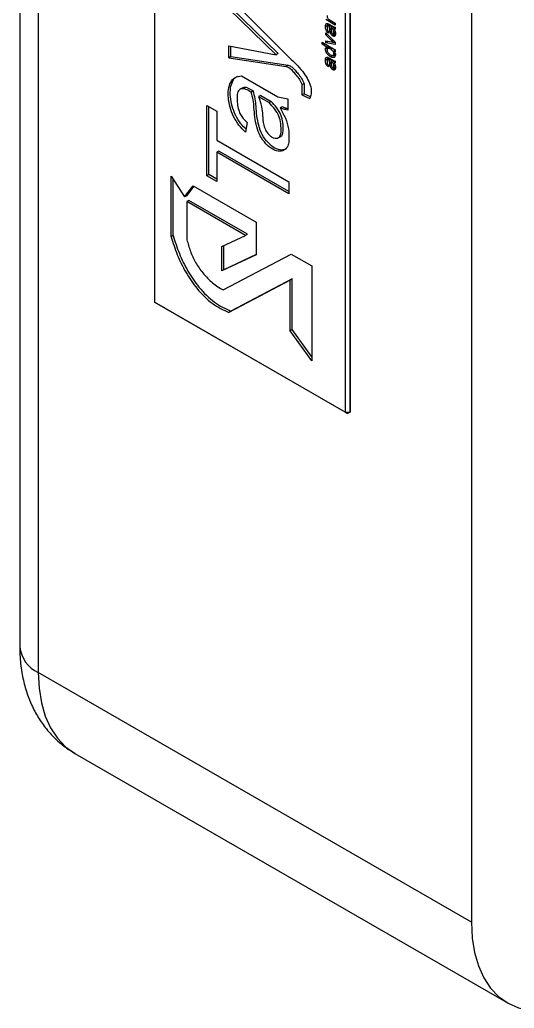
# Model space of a CAD drawing. Extents: x 75 to 2075, y 25 to 1460.
# Drawn here: x 1394 to 1491.9, y 854.8 to 1050.7 of the extents above; entities that cross this region are included whole.
import ezdxf

# ---------------------------------------------------------------- set-up
doc = ezdxf.new("R2010")
doc.units = 0
doc.header["$LTSCALE"] = 5
doc.linetypes.add('SLD-KATı', pattern=[0])
doc.layers.get('0').update_dxf_attribs({"linetype": 'CONTINUOUS'})

msp = doc.modelspace()

# ---------------------------------------------------------------- linework, layer by layer
at = {"color": 7, "linetype": 'SLD-KATı'}
for p, q in [((1393.99, 1220.402), (1393.99, 926.447)), ((1397.651, 1215.299), (1397.651, 921.345)), ((1483.388, 1165.804), (1483.388, 871.85)), ((1420.69, 1123.196), (1420.69, 994.696)), ((1458.438, 972.905), (1458.438, 1101.405)), ((1459.322, 1101.405), (1459.322, 972.905)), ((1459.454, 972.982), (1459.454, 1101.481)), ((1435.373, 1055.192), (1447.701, 1042.831)), ((1444.759, 1043.74), (1435.373, 1052.861)), ((1445.165, 1043.975), (1435.78, 1053.096)), ((1456.449, 1049.605), (1454.541, 1050.707)), ((1454.914, 1049.563), (1454.982, 1049.906)), ((1455.212, 1049.778), (1455.62, 1049.542)), ((1455.426, 1050.582), (1456.449, 1049.992)), ((1456.449, 1049.992), (1456.449, 1049.605)), ((1454.914, 1049.563), (1454.508, 1049.328)), ((1454.541, 1048.078), (1456.449, 1046.261)), ((1454.541, 1047.67), (1454.541, 1048.078)), ((1454.808, 1047.824), (1454.541, 1047.67)), ((1455.316, 1049.663), (1454.91, 1049.428)), ((1455.11, 1048.368), (1455.077, 1048.001)), ((1455.534, 1049.592), (1455.166, 1049.38)), ((1455.614, 1049.546), (1455.244, 1049.333)), ((1455.391, 1049.675), (1455.316, 1049.663)), ((1455.663, 1048.437), (1455.402, 1048.287)), ((1455.917, 1049.375), (1455.545, 1049.161)), ((1455.642, 1049.103), (1455.545, 1049.161)), ((1456.049, 1049.337), (1455.642, 1049.103)), ((1455.712, 1049.257), (1455.65, 1049.567)), ((1456.314, 1049.127), (1455.907, 1048.893)), ((1456.086, 1047.845), (1456.492, 1048.08)), ((1456.428, 1048.277), (1456.181, 1048.134)), ((1456.314, 1049.127), (1456.186, 1049.244)), ((1456.449, 1048.948), (1456.215, 1048.813)), ((1456.449, 1048.891), (1456.314, 1049.127)), ((1456.449, 1049.18), (1456.449, 1048.794)), ((1453.838, 1046.204), (1456.449, 1044.697)), ((1453.838, 1045.817), (1453.838, 1046.204)), ((1454.173, 1046.011), (1453.838, 1045.817)), ((1454.803, 1045.261), (1453.838, 1045.817)), ((1455.705, 1046.556), (1454.541, 1047.67)), ((1454.541, 1046.516), (1455.684, 1046.296)), ((1454.541, 1046.107), (1454.541, 1046.516)), ((1454.948, 1046.342), (1454.541, 1046.107)), ((1456.449, 1045.772), (1454.541, 1046.107)), ((1454.948, 1046.342), (1454.948, 1046.438)), ((1456.449, 1046.078), (1454.948, 1046.342)), ((1455.976, 1046.712), (1455.705, 1046.556)), ((1456.35, 1047.697), (1455.943, 1047.462)), ((1456.338, 1046.367), (1456.068, 1046.211)), ((1456.449, 1046.261), (1456.449, 1045.772)), ((1435.373, 1045.512), (1444.759, 1043.74)), ((1435.373, 1043.149), (1435.373, 1045.512)), ((1435.78, 1043.384), (1435.78, 1045.436)), ((1445.165, 1043.975), (1444.759, 1043.74)), ((1454.914, 1045.07), (1454.508, 1044.836)), ((1455.137, 1045.454), (1454.803, 1045.261)), ((1455.398, 1045.238), (1454.89, 1044.944)), ((1455.856, 1045.039), (1455.521, 1044.846)), ((1455.994, 1043.598), (1456.502, 1043.892)), ((1456.449, 1044.643), (1456.161, 1044.477)), ((1456.449, 1044.31), (1456.161, 1044.477)), ((1456.418, 1044.047), (1456.181, 1043.911)), ((1456.449, 1044.697), (1456.449, 1044.31)), ((1435.78, 1043.384), (1435.373, 1043.149)), ((1435.373, 1043.149), (1446.738, 1041.412)), ((1435.78, 1043.384), (1447.145, 1041.647)), ((1454.914, 1042.876), (1454.508, 1042.642)), ((1455.316, 1042.976), (1454.91, 1042.742)), ((1454.914, 1042.876), (1454.982, 1043.22)), ((1455.534, 1042.906), (1455.166, 1042.693)), ((1455.212, 1043.092), (1455.62, 1042.856)), ((1455.614, 1042.86), (1455.244, 1042.646)), ((1455.391, 1042.988), (1455.316, 1042.976)), ((1455.903, 1043.587), (1455.496, 1043.353)), ((1455.917, 1042.689), (1455.545, 1042.474)), ((1455.642, 1042.416), (1455.545, 1042.474)), ((1456.049, 1042.651), (1455.642, 1042.416)), ((1455.712, 1042.571), (1455.65, 1042.881)), ((1456.408, 1043.436), (1455.903, 1043.587)), ((1456.314, 1042.441), (1455.907, 1042.206)), ((1456.314, 1042.441), (1456.186, 1042.558)), ((1456.449, 1042.262), (1456.215, 1042.127)), ((1456.449, 1042.204), (1456.314, 1042.441)), ((1456.449, 1042.494), (1456.449, 1042.107)), ((1447.145, 1041.647), (1446.738, 1041.412)), ((1455.11, 1041.682), (1455.077, 1041.315)), ((1455.663, 1041.751), (1455.402, 1041.601)), ((1456.35, 1041.011), (1455.943, 1040.776)), ((1456.086, 1041.159), (1456.492, 1041.393)), ((1456.428, 1041.591), (1456.181, 1041.448)), ((1437.899, 1039.564), (1445.057, 1035.431)), ((1450.262, 1038.013), (1449.855, 1037.778)), ((1450.262, 1038.013), (1450.262, 1036.006)), ((1437.985, 1037.136), (1437.477, 1036.843)), ((1440.18, 1036.562), (1439.773, 1036.327)), ((1449.855, 1037.778), (1449.855, 1035.771)), ((1441.675, 1035.699), (1441.268, 1035.464)), ((1441.268, 1035.464), (1443.336, 1034.27)), ((1441.675, 1035.699), (1443.743, 1034.505)), ((1443.743, 1034.505), (1443.336, 1034.27)), ((1445.057, 1035.431), (1447.055, 1035.006)), ((1447.055, 1035.006), (1447.055, 1032.777)), ((1450.262, 1036.006), (1449.855, 1035.771)), ((1449.855, 1035.771), (1451.4, 1035.078)), ((1450.262, 1036.006), (1451.499, 1035.451)), ((1431.027, 1033.685), (1432.973, 1032.562)), ((1431.027, 1019.753), (1431.027, 1033.685)), ((1431.434, 1019.988), (1431.434, 1033.45)), ((1432.973, 1032.562), (1432.973, 1026.845)), ((1445.954, 1033.449), (1445.548, 1033.214)), ((1446.383, 1032.867), (1445.548, 1033.214)), ((1446.79, 1033.101), (1445.954, 1033.449)), ((1446.79, 1033.101), (1446.383, 1032.867)), ((1447.055, 1032.777), (1446.383, 1032.867)), ((1447.055, 1033.066), (1446.79, 1033.101)), ((1439.006, 1030.347), (1438.691, 1028.422)), ((1432.973, 1026.845), (1447.264, 1018.595)), ((1445.15, 1027.281), (1445.658, 1027.574)), ((1433.38, 1024.668), (1432.973, 1024.433)), ((1432.973, 1024.433), (1432.973, 1018.63)), ((1447.264, 1016.183), (1432.973, 1024.433)), ((1447.264, 1016.653), (1433.38, 1024.668)), ((1423.932, 1019.698), (1426.621, 1015.559)), ((1423.932, 1007.67), (1423.932, 1019.698)), ((1424.339, 1007.905), (1424.339, 1019.072)), ((1431.434, 1019.988), (1431.027, 1019.753)), ((1432.973, 1018.63), (1431.027, 1019.753)), ((1432.973, 1019.099), (1431.434, 1019.988)), ((1447.264, 1018.595), (1447.264, 1016.183)), ((1426.621, 1015.559), (1428.336, 1017.763)), ((1427.027, 1015.794), (1428.49, 1017.674)), ((1428.336, 1017.763), (1440.808, 1010.563)), ((1427.027, 1015.794), (1426.621, 1015.559)), ((1427.471, 1014.878), (1427.064, 1014.643)), ((1427.064, 1014.643), (1427.064, 1007.101)), ((1438.659, 1007.949), (1427.064, 1014.643)), ((1439.066, 1008.184), (1427.471, 1014.878)), ((1440.808, 1010.563), (1440.808, 1004.12)), ((1424.339, 1007.905), (1423.932, 1007.67)), ((1433.957, 1005.754), (1438.659, 1007.949)), ((1439.066, 1008.184), (1438.659, 1007.949)), ((1433.957, 1000.921), (1433.957, 1005.754)), ((1434.363, 1001.156), (1434.363, 1005.944)), ((1440.808, 1004.12), (1433.957, 1000.921)), ((1434.229, 997.137), (1447.701, 1004.259)), ((1440.808, 1004.165), (1434.363, 1001.156)), ((1447.701, 1004.259), (1451.771, 1001.909)), ((1434.363, 1001.156), (1433.957, 1000.921)), ((1451.771, 1001.909), (1451.771, 983.11)), ((1447.492, 999.08), (1435.373, 992.673)), ((1447.899, 999.314), (1435.78, 992.908)), ((1447.899, 999.314), (1447.492, 999.08)), ((1447.492, 989.06), (1447.492, 999.08)), ((1447.899, 989.295), (1447.899, 999.314)), ((1420.69, 994.696), (1458.438, 972.905)), ((1421.132, 994.441), (1420.69, 994.696)), ((1458.88, 972.65), (1421.132, 994.441)), ((1435.78, 992.908), (1435.373, 992.673)), ((1447.899, 989.295), (1447.492, 989.06)), ((1451.771, 983.11), (1447.492, 989.06)), ((1451.771, 983.91), (1447.899, 989.295)), ((1458.438, 972.905), (1459.322, 972.905)), ((1458.438, 972.905), (1458.88, 972.65)), ((1459.322, 972.905), (1458.88, 972.65)), ((1459.012, 972.726), (1458.88, 972.65)), ((1459.454, 972.982), (1459.012, 972.726)), ((1459.322, 972.905), (1459.454, 972.982)), ((1483.388, 871.85), (1397.651, 921.345)), ((1404.901, 905.32), (1490.638, 855.825))]:
    msp.add_line(p, q, dxfattribs=at)
at = {"color": 8, "linetype": 'SLD-KATı'}
for p, q in [((1455.617, 1048.784), (1455.354, 1048.632)), ((1455.617, 1042.098), (1455.354, 1041.946))]:
    msp.add_line(p, q, dxfattribs=at)
at = {"color": 8, "linetype": 'SLD-KATı', "flags": 128}
msp.add_lwpolyline([(1397.651, 921.345), (1397.807, 918.235), (1398.272, 915.343), (1399.04, 912.707), (1400.102, 910.359), (1401.445, 908.329), (1403.051, 906.643), (1404.9, 905.321), (1404.901, 905.32)], dxfattribs=at)
at = {"color": 7, "linetype": 'SLD-KATı', "flags": 128}
msp.add_lwpolyline([(1483.388, 871.85), (1483.543, 868.74), (1484.008, 865.849), (1484.777, 863.212), (1485.839, 860.865), (1487.181, 858.835), (1488.787, 857.148), (1490.637, 855.826), (1492.706, 854.885), (1494.969, 854.337), (1497.399, 854.189), (1499.963, 854.443), (1502.629, 855.095), (1505.366, 856.138), (1508.137, 857.558)], dxfattribs=at)
at = {"color": 8, "linetype": 'SLD-KATı'}
msp.add_arc((1400.246, 927.071), 6.287, 185.6948, 245.62534, dxfattribs=at)
at = {"color": 7, "linetype": 'SLD-KATı'}
for points, knots in [([(1454.508, 1049.328), (1454.517, 1049.524), (1454.53, 1049.797), (1454.73, 1049.97), (1454.86, 1049.94), (1454.926, 1049.925)], [0, 0, 0, 0, 0.5592531, 0.7791951, 1, 1, 1, 1]), ([(1454.809, 1051.502), (1454.813, 1051.435), (1454.823, 1051.3), (1454.903, 1051.079), (1455.096, 1050.783), (1455.29, 1050.665), (1455.426, 1050.582)], [0, 0, 0, 0, 0.1872728, 0.3743615, 0.56054, 1, 1, 1, 1]), ([(1454.926, 1049.925), (1454.979, 1049.901), (1455.074, 1049.858), (1455.17, 1049.802), (1455.212, 1049.778)], [0, 0, 0, 0, 0.5598174, 1, 1, 1, 1]), ([(1455.077, 1048.001), (1454.973, 1048.097), (1454.766, 1048.287), (1454.534, 1048.802), (1454.518, 1049.128), (1454.508, 1049.328)], [0, 0, 0, 0, 0.2804297, 0.5593032, 1, 1, 1, 1]), ([(1454.91, 1049.428), (1454.875, 1049.378), (1454.812, 1049.289), (1454.81, 1049.147), (1454.809, 1049.085)], [0, 0, 0, 0, 0.5578706, 1, 1, 1, 1]), ([(1454.809, 1049.085), (1454.811, 1049.018), (1454.814, 1048.884), (1454.864, 1048.673), (1454.982, 1048.493), (1455.067, 1048.41), (1455.11, 1048.368)], [0, 0, 0, 0, 0.2808547, 0.5597509, 0.7794996, 1, 1, 1, 1]), ([(1455.166, 1049.38), (1455.112, 1049.409), (1455.017, 1049.462), (1454.942, 1049.438), (1454.91, 1049.428)], [0, 0, 0, 0, 0.5619027, 1, 1, 1, 1]), ([(1455.244, 1049.333), (1455.229, 1049.342), (1455.203, 1049.357), (1455.177, 1049.373), (1455.166, 1049.38)], [0, 0, 0, 0, 0.5600235, 1, 1, 1, 1]), ([(1455.354, 1048.632), (1455.341, 1048.761), (1455.317, 1048.99), (1455.266, 1049.228), (1455.244, 1049.333)], [0, 0, 0, 0, 0.56018496, 1, 1, 1, 1]), ([(1455.402, 1048.287), (1455.391, 1048.352), (1455.371, 1048.469), (1455.359, 1048.582), (1455.354, 1048.632)], [0, 0, 0, 0, 0.5599184, 1, 1, 1, 1]), ([(1455.943, 1047.462), (1455.873, 1047.511), (1455.732, 1047.61), (1455.513, 1047.905), (1455.444, 1048.142), (1455.402, 1048.287)], [0, 0, 0, 0, 0.280458, 0.560983, 1, 1, 1, 1]), ([(1455.545, 1049.161), (1455.571, 1049.039), (1455.617, 1048.821), (1455.64, 1048.611), (1455.649, 1048.519)], [0, 0, 0, 0, 0.5597597, 1, 1, 1, 1]), ([(1455.62, 1049.542), (1455.716, 1049.488), (1455.873, 1049.398), (1456.092, 1049.28), (1456.277, 1049.197), (1456.392, 1049.186), (1456.449, 1049.18)], [0, 0, 0, 0, 0.3402059, 0.5603391, 0.7801747, 1, 1, 1, 1]), ([(1455.907, 1048.893), (1455.859, 1048.94), (1455.773, 1049.025), (1455.682, 1049.079), (1455.642, 1049.103)], [0, 0, 0, 0, 0.5589946, 1, 1, 1, 1]), ([(1455.649, 1048.519), (1455.659, 1048.403), (1455.672, 1048.258), (1455.739, 1048.073), (1455.79, 1047.985), (1455.853, 1047.908), (1455.901, 1047.876), (1455.924, 1047.86)], [0, 0, 0, 0, 0.5002798, 0.6253263, 0.7502693, 0.875147, 1, 1, 1, 1]), ([(1456.181, 1048.134), (1456.166, 1048.279), (1456.14, 1048.537), (1455.978, 1048.784), (1455.907, 1048.893)], [0, 0, 0, 0, 0.5597581, 1, 1, 1, 1]), ([(1455.924, 1047.86), (1455.956, 1047.846), (1456.018, 1047.818), (1456.095, 1047.842), (1456.17, 1047.931), (1456.177, 1048.05), (1456.181, 1048.134)], [0, 0, 0, 0, 0.1865647, 0.3734672, 0.5606134, 1, 1, 1, 1]), ([(1456.482, 1047.872), (1456.477, 1047.774), (1456.467, 1047.579), (1456.34, 1047.402), (1456.149, 1047.364), (1456.012, 1047.43), (1455.943, 1047.462)], [0, 0, 0, 0, 0.2808155, 0.5596902, 0.7796958, 1, 1, 1, 1]), ([(1456.35, 1047.697), (1456.276, 1047.74), (1456.198, 1047.786), (1456.137, 1047.869), (1456.134, 1047.873)], [0, 0, 0, 0, 0.9527347, 1, 1, 1, 1]), ([(1456.215, 1048.813), (1456.3, 1048.632), (1456.452, 1048.309), (1456.473, 1048.005), (1456.482, 1047.872)], [0, 0, 0, 0, 0.5599714, 1, 1, 1, 1]), ([(1456.449, 1048.794), (1456.408, 1048.786), (1456.336, 1048.773), (1456.252, 1048.801), (1456.215, 1048.813)], [0, 0, 0, 0, 0.5596973, 1, 1, 1, 1]), ([(1455.684, 1046.296), (1455.755, 1046.282), (1455.882, 1046.258), (1456.011, 1046.226), (1456.068, 1046.211)], [0, 0, 0, 0, 0.55998052, 1, 1, 1, 1]), ([(1456.068, 1046.211), (1456, 1046.274), (1455.878, 1046.386), (1455.758, 1046.504), (1455.705, 1046.556)], [0, 0, 0, 0, 0.5599856, 1, 1, 1, 1]), ([(1454.508, 1044.836), (1454.512, 1044.9), (1454.52, 1045.029), (1454.615, 1045.194), (1454.731, 1045.236), (1454.803, 1045.261)], [0, 0, 0, 0, 0.2805627, 0.5608961, 1, 1, 1, 1]), ([(1455.496, 1043.353), (1455.364, 1043.44), (1455.099, 1043.613), (1454.755, 1044.003), (1454.543, 1044.453), (1454.519, 1044.708), (1454.508, 1044.836)], [0, 0, 0, 0, 0.2809621, 0.5604404, 0.7801273, 1, 1, 1, 1]), ([(1455.521, 1044.846), (1455.354, 1044.933), (1455.104, 1045.063), (1454.886, 1044.955), (1454.818, 1044.823), (1454.812, 1044.732), (1454.809, 1044.687)], [0, 0, 0, 0, 0.49896515, 0.74868434, 0.87428084, 1, 1, 1, 1]), ([(1454.809, 1044.687), (1454.812, 1044.64), (1454.817, 1044.546), (1454.882, 1044.342), (1455.093, 1043.995), (1455.335, 1043.842), (1455.496, 1043.74)], [0, 0, 0, 0, 0.1257175, 0.25135, 0.5010251, 1, 1, 1, 1]), ([(1454.914, 1045.07), (1454.918, 1045.136), (1454.924, 1045.261), (1454.98, 1045.341), (1455.007, 1045.378)], [0, 0, 0, 0, 0.5244303, 1, 1, 1, 1]), ([(1455.575, 1045.201), (1455.533, 1045.222), (1455.443, 1045.265), (1455.387, 1045.216), (1455.357, 1045.191)], [0, 0, 0, 0, 0.4737165, 1, 1, 1, 1]), ([(1455.496, 1043.74), (1455.584, 1043.693), (1455.76, 1043.599), (1455.991, 1043.58), (1456.15, 1043.688), (1456.171, 1043.837), (1456.181, 1043.911)], [0, 0, 0, 0, 0.2812057, 0.5608389, 0.7808122, 1, 1, 1, 1]), ([(1456.181, 1043.911), (1456.175, 1043.98), (1456.163, 1044.119), (1456.059, 1044.344), (1455.854, 1044.632), (1455.658, 1044.758), (1455.521, 1044.846)], [0, 0, 0, 0, 0.1867191, 0.3735422, 0.5605246, 1, 1, 1, 1]), ([(1456.161, 1044.477), (1456.211, 1044.411), (1456.313, 1044.28), (1456.452, 1044.003), (1456.471, 1043.813), (1456.482, 1043.697)], [0, 0, 0, 0, 0.2811161, 0.561725, 1, 1, 1, 1]), ([(1456.449, 1044.589), (1456.411, 1044.658), (1456.37, 1044.731), (1456.316, 1044.773), (1456.314, 1044.775)], [0, 0, 0, 0, 0.9556982, 1, 1, 1, 1]), ([(1447.701, 1042.831), (1448.143, 1042.421), (1449.03, 1041.599), (1450.167, 1040.231), (1451.085, 1038.79), (1451.436, 1037.844), (1451.613, 1037.366)], [0, 0, 0, 0, 0.279221, 0.5596534, 0.7774789, 1, 1, 1, 1]), ([(1454.508, 1042.642), (1454.517, 1042.838), (1454.53, 1043.111), (1454.73, 1043.284), (1454.86, 1043.254), (1454.926, 1043.238)], [0, 0, 0, 0, 0.5592531, 0.7791951, 1, 1, 1, 1]), ([(1455.077, 1041.315), (1454.973, 1041.41), (1454.766, 1041.6), (1454.534, 1042.115), (1454.518, 1042.442), (1454.508, 1042.642)], [0, 0, 0, 0, 0.2804297, 0.5593032, 1, 1, 1, 1]), ([(1454.91, 1042.742), (1454.875, 1042.692), (1454.812, 1042.603), (1454.81, 1042.461), (1454.809, 1042.398)], [0, 0, 0, 0, 0.5578706, 1, 1, 1, 1]), ([(1454.809, 1042.398), (1454.811, 1042.331), (1454.814, 1042.198), (1454.864, 1041.986), (1454.982, 1041.807), (1455.067, 1041.724), (1455.11, 1041.682)], [0, 0, 0, 0, 0.2808547, 0.5597509, 0.7794996, 1, 1, 1, 1]), ([(1455.166, 1042.693), (1455.112, 1042.723), (1455.017, 1042.775), (1454.942, 1042.752), (1454.91, 1042.742)], [0, 0, 0, 0, 0.5619027, 1, 1, 1, 1]), ([(1454.926, 1043.238), (1454.979, 1043.214), (1455.074, 1043.171), (1455.17, 1043.116), (1455.212, 1043.092)], [0, 0, 0, 0, 0.5598174, 1, 1, 1, 1]), ([(1455.244, 1042.646), (1455.229, 1042.655), (1455.203, 1042.671), (1455.177, 1042.686), (1455.166, 1042.693)], [0, 0, 0, 0, 0.5600235, 1, 1, 1, 1]), ([(1455.354, 1041.946), (1455.341, 1042.074), (1455.317, 1042.303), (1455.266, 1042.542), (1455.244, 1042.646)], [0, 0, 0, 0, 0.56018496, 1, 1, 1, 1]), ([(1455.402, 1041.601), (1455.391, 1041.666), (1455.371, 1041.783), (1455.359, 1041.896), (1455.354, 1041.946)], [0, 0, 0, 0, 0.5599184, 1, 1, 1, 1]), ([(1456.482, 1043.697), (1456.461, 1043.558), (1456.418, 1043.279), (1456.046, 1043.104), (1455.705, 1043.258), (1455.496, 1043.353)], [0, 0, 0, 0, 0.2796147, 0.559901, 1, 1, 1, 1]), ([(1455.545, 1042.474), (1455.571, 1042.352), (1455.617, 1042.134), (1455.64, 1041.925), (1455.649, 1041.833)], [0, 0, 0, 0, 0.5597597, 1, 1, 1, 1]), ([(1455.62, 1042.856), (1455.716, 1042.801), (1455.873, 1042.711), (1456.092, 1042.593), (1456.277, 1042.511), (1456.392, 1042.5), (1456.449, 1042.494)], [0, 0, 0, 0, 0.3402059, 0.5603391, 0.7801747, 1, 1, 1, 1]), ([(1455.907, 1042.206), (1455.859, 1042.254), (1455.773, 1042.339), (1455.682, 1042.393), (1455.642, 1042.416)], [0, 0, 0, 0, 0.5589946, 1, 1, 1, 1]), ([(1456.181, 1041.448), (1456.166, 1041.592), (1456.14, 1041.85), (1455.978, 1042.097), (1455.907, 1042.206)], [0, 0, 0, 0, 0.5597581, 1, 1, 1, 1]), ([(1456.215, 1042.127), (1456.3, 1041.946), (1456.452, 1041.622), (1456.473, 1041.319), (1456.482, 1041.186)], [0, 0, 0, 0, 0.5599714, 1, 1, 1, 1]), ([(1456.449, 1042.107), (1456.408, 1042.1), (1456.336, 1042.087), (1456.252, 1042.114), (1456.215, 1042.127)], [0, 0, 0, 0, 0.5596973, 1, 1, 1, 1]), ([(1446.738, 1041.412), (1446.971, 1041.335), (1447.434, 1041.181), (1448.075, 1040.429), (1448.722, 1039.704), (1449.398, 1038.837), (1449.701, 1038.135), (1449.855, 1037.778)], [0, 0, 0, 0, 0.1873861, 0.372778, 0.5603476, 0.7766545, 1, 1, 1, 1]), ([(1447.145, 1041.647), (1447.377, 1041.569), (1447.841, 1041.416), (1448.482, 1040.664), (1449.129, 1039.939), (1449.804, 1039.072), (1450.108, 1038.37), (1450.262, 1038.013)], [0, 0, 0, 0, 0.1873861, 0.372778, 0.5603476, 0.7766545, 1, 1, 1, 1]), ([(1455.943, 1040.776), (1455.873, 1040.825), (1455.732, 1040.923), (1455.513, 1041.219), (1455.444, 1041.456), (1455.402, 1041.601)], [0, 0, 0, 0, 0.280458, 0.560983, 1, 1, 1, 1]), ([(1455.649, 1041.833), (1455.659, 1041.717), (1455.672, 1041.572), (1455.739, 1041.387), (1455.79, 1041.299), (1455.853, 1041.222), (1455.901, 1041.19), (1455.924, 1041.173)], [0, 0, 0, 0, 0.5002798, 0.6253263, 0.7502693, 0.875147, 1, 1, 1, 1]), ([(1455.924, 1041.173), (1455.956, 1041.159), (1456.018, 1041.131), (1456.095, 1041.155), (1456.17, 1041.245), (1456.177, 1041.364), (1456.181, 1041.448)], [0, 0, 0, 0, 0.1865647, 0.3734672, 0.5606134, 1, 1, 1, 1]), ([(1456.482, 1041.186), (1456.477, 1041.088), (1456.467, 1040.892), (1456.34, 1040.716), (1456.149, 1040.678), (1456.012, 1040.743), (1455.943, 1040.776)], [0, 0, 0, 0, 0.2808155, 0.5596902, 0.7796958, 1, 1, 1, 1]), ([(1456.35, 1041.011), (1456.276, 1041.054), (1456.198, 1041.1), (1456.137, 1041.183), (1456.134, 1041.187)], [0, 0, 0, 0, 0.9527347, 1, 1, 1, 1]), ([(1438.691, 1028.422), (1438.227, 1028.855), (1437.311, 1029.71), (1436.259, 1031.5), (1435.56, 1033.362), (1435.218, 1035.218), (1435.246, 1036.929), (1435.68, 1038.349), (1436.546, 1039.372), (1437.439, 1039.499), (1437.899, 1039.564)], [0, 0, 0, 0, 0.12176334, 0.24013234, 0.36088409, 0.48476248, 0.61023657, 0.73609449, 0.86387739, 1, 1, 1, 1]), ([(1438.783, 1028.983), (1438.43, 1029.317), (1437.627, 1030.076), (1436.668, 1031.737), (1435.965, 1033.597), (1435.626, 1035.45), (1435.647, 1037.174), (1436.107, 1038.545), (1436.621, 1039.357), (1437.055, 1039.466), (1437.08, 1039.472)], [0, 0, 0, 0, 0.1104406, 0.2508568, 0.3940995, 0.5410512, 0.6898959, 0.8391958, 0.9907793, 1, 1, 1, 1]), ([(1439.773, 1036.327), (1439.429, 1036.542), (1438.723, 1036.983), (1437.719, 1037.093), (1437.047, 1036.468), (1436.991, 1035.282), (1437.035, 1034.076), (1437.24, 1032.919), (1437.659, 1031.884), (1438.242, 1031.005), (1438.738, 1030.578), (1439.006, 1030.347)], [0, 0, 0, 0, 0.1224502, 0.251093, 0.3714873, 0.4949627, 0.6183078, 0.7401587, 0.8193321, 0.9022971, 1, 1, 1, 1]), ([(1440.18, 1036.562), (1439.842, 1036.768), (1439.149, 1037.19), (1438.3, 1037.385), (1438.043, 1037.093), (1437.988, 1037.03)], [0, 0, 0, 0, 0.428298, 0.8782556, 1, 1, 1, 1]), ([(1445.548, 1033.214), (1445.916, 1032.532), (1446.651, 1031.167), (1447.249, 1029.007), (1447.303, 1027.35), (1447.223, 1026.05), (1446.867, 1025.24), (1446.248, 1024.757), (1445.337, 1024.546), (1444.09, 1024.871), (1442.68, 1026.014), (1441.509, 1027.645), (1440.809, 1029.555), (1440.511, 1031.423), (1440.343, 1033.166), (1440.271, 1034.752), (1439.938, 1035.805), (1439.773, 1036.327)], [0, 0, 0, 0, 0.0828676, 0.1656429, 0.2488471, 0.2956181, 0.3421651, 0.3901347, 0.4387241, 0.5096666, 0.5797881, 0.6504607, 0.7202541, 0.798921, 0.8769965, 0.9390264, 1, 1, 1, 1]), ([(1446.734, 1025.128), (1446.7, 1025.099), (1446.466, 1024.897), (1445.726, 1024.809), (1444.501, 1025.098), (1443.086, 1026.251), (1441.916, 1027.879), (1441.215, 1029.79), (1440.917, 1031.658), (1440.75, 1033.401), (1440.677, 1034.986), (1440.345, 1036.04), (1440.18, 1036.562)], [0, 0, 0, 0, 0.0131868, 0.0918085, 0.2065996, 0.3200619, 0.4344161, 0.5473478, 0.6746373, 0.80097, 0.9013396, 1, 1, 1, 1]), ([(1451.613, 1037.366), (1451.653, 1036.883), (1451.725, 1036.018), (1451.5, 1035.366), (1451.4, 1035.078)], [0, 0, 0, 0, 0.5588689, 1, 1, 1, 1]), ([(1441.268, 1035.464), (1441.494, 1034.806), (1441.943, 1033.5), (1442.034, 1031.684), (1442.16, 1030.151), (1442.608, 1028.807), (1443.182, 1027.991), (1443.776, 1027.497), (1444.307, 1027.222), (1444.803, 1027.157), (1445.443, 1027.338), (1445.847, 1028.374), (1445.663, 1029.959), (1445.39, 1031.564), (1444.444, 1033.059), (1443.717, 1033.854), (1443.336, 1034.27)], [0, 0, 0, 0, 0.1047184, 0.2081517, 0.3143039, 0.3673631, 0.4193232, 0.455484, 0.4920575, 0.5284005, 0.5644706, 0.6552036, 0.751856, 0.83398, 0.9131444, 1, 1, 1, 1]), ([(1445.607, 1027.546), (1445.609, 1027.547), (1445.959, 1027.652), (1446.231, 1028.651), (1446.075, 1030.184), (1445.795, 1031.801), (1444.851, 1033.293), (1444.123, 1034.088), (1443.743, 1034.505)], [0, 0, 0, 0, 0.0013856, 0.2094249, 0.4310369, 0.6193369, 0.800851, 1, 1, 1, 1]), ([(1423.932, 1007.67), (1424.315, 1006.488), (1425.082, 1004.123), (1426.786, 1000.613), (1429.098, 997.191), (1432.098, 994.238), (1434.278, 993.196), (1435.373, 992.673)], [0, 0, 0, 0, 0.1861273, 0.3724818, 0.558356, 0.7781481, 1, 1, 1, 1]), ([(1424.339, 1007.905), (1424.722, 1006.723), (1425.488, 1004.358), (1427.193, 1000.848), (1429.504, 997.426), (1432.505, 994.472), (1434.685, 993.431), (1435.78, 992.908)], [0, 0, 0, 0, 0.1861273, 0.3724818, 0.558356, 0.7781481, 1, 1, 1, 1]), ([(1427.064, 1007.101), (1427.277, 1006.343), (1427.702, 1004.827), (1428.718, 1002.522), (1430.279, 1000.376), (1432.132, 998.401), (1433.532, 997.557), (1434.229, 997.137)], [0, 0, 0, 0, 0.18684343, 0.37360584, 0.55991058, 0.78092604, 1, 1, 1, 1]), ([(1393.99, 926.447), (1394.002, 925.767), (1394.036, 923.907), (1394.388, 921.068), (1395.114, 918.008), (1396.118, 915.257), (1397.405, 912.732), (1399.011, 910.362), (1400.951, 908.22), (1402.947, 906.505), (1404.348, 905.692), (1404.909, 905.366)], [0, 0, 0, 0, 0.0797407, 0.2182212, 0.3400462, 0.4579262, 0.5721801, 0.683499, 0.8043412, 0.9217702, 1, 1, 1, 1])]:
    msp.add_open_spline(points, degree=3, knots=knots, dxfattribs=at)

doc.saveas('drawing.dxf')
